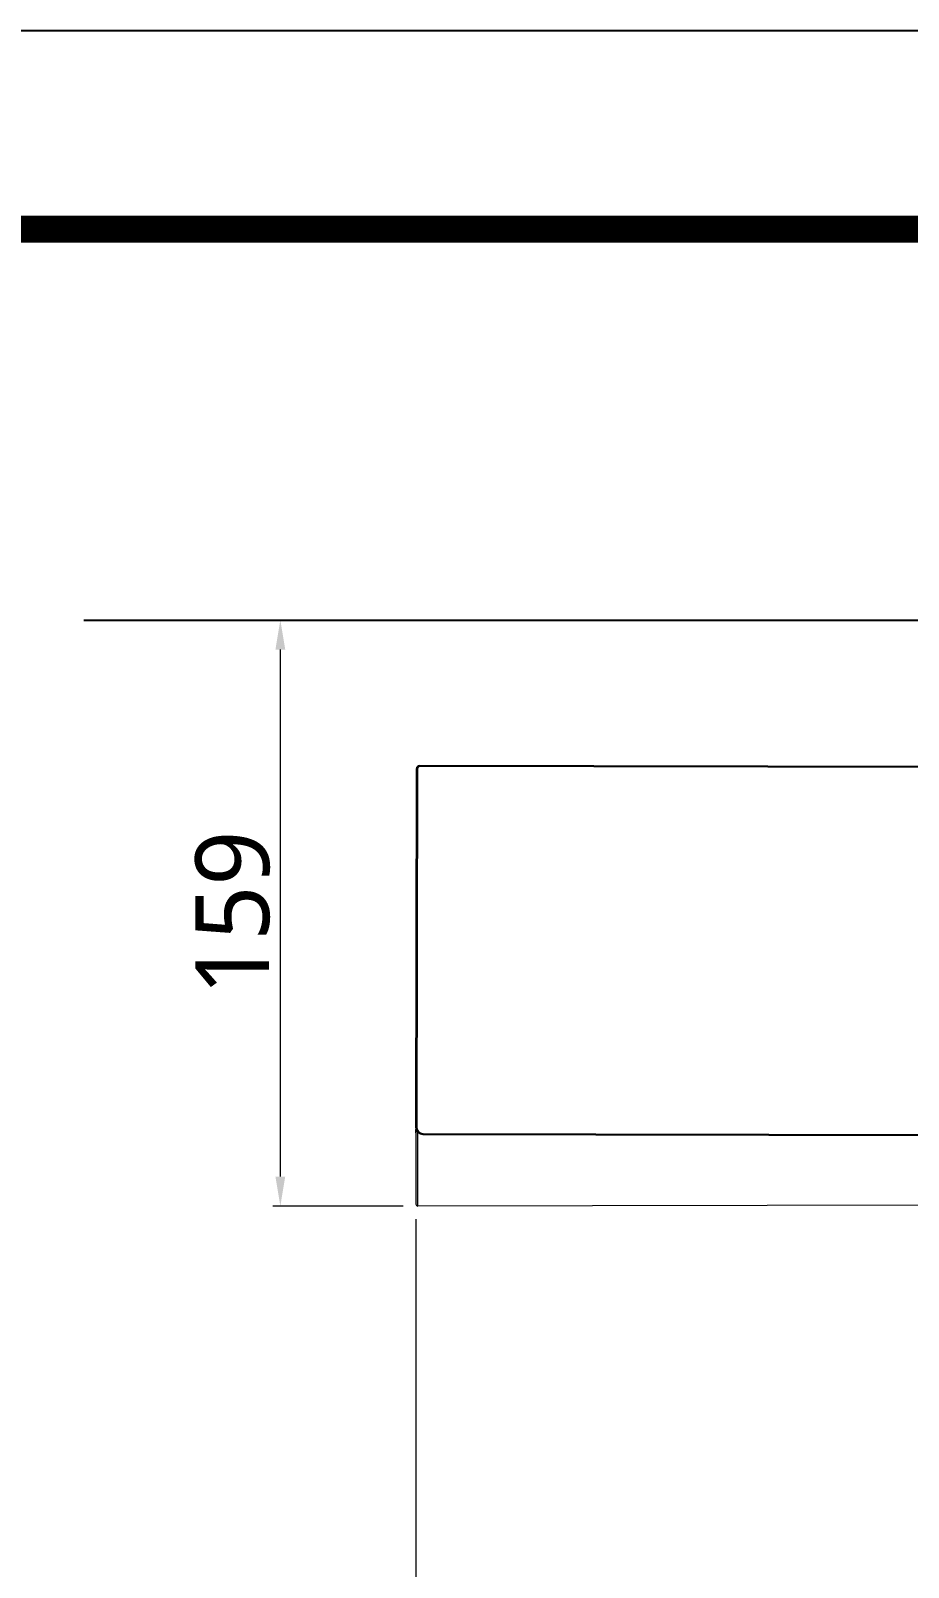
# Model space of a CAD drawing. Extents: x 16539 to 19738, y -91 to 2224.
# Drawn here: x 17157.7 to 17395.5, y 1808.2 to 2224.5 of the extents above; entities that cross this region are included whole.
import ezdxf

# ---------------------------------------------------------------- set-up
doc = ezdxf.new("R2010")
doc.units = 0
doc.header["$LTSCALE"] = 10
doc.header["$MEASUREMENT"] = 0
doc.header["$PDMODE"] = 3
doc.header["$PDSIZE"] = -10
doc.layers.get('0').update_dxf_attribs({"linetype": 'CONTINUOUS'})
doc.layers.get('DEFPOINTS').update_dxf_attribs({"linetype": 'CONTINUOUS'})
doc.layers.add('1', color=7, linetype='CONTINUOUS')
doc.styles.add('Daelim Dimension', font='NanumGothic.ttf')
doc.dimstyles.new('DEFAULT', dxfattribs={"dimscale": 2, "dimtxt": 2, "dimasz": 2, "dimexe": 0, "dimexo": 2, "dimgap": 1, "dimtad": 1, "dimdec": 1, "dimzin": 9, "dimdsep": 46, "dimtxsty": 'Daelim Dimension', "dimcen": 0.5, "dimclrd": 5, "dimclre": 5, "dimclrt": 256, "dimadec": 1, "dimazin": 0, "dimtfac": 1, "dimtdec": 1, "dimtix": 1, "dimtmove": 0, "dimatfit": 3, "dimfxl": 1, "dimtolj": 1, "dimtzin": 1, "dimlwd": 9, "dimlwe": 9, "dimarcsym": 0})

# ---------------------------------------------------------------- blocks, each defined once
blk = doc.blocks.new('*D24')
at = {"color": 5, "lineweight": 9, "ltscale": 0.5, "transparency": 16777216}
for p, q in [((17258.61, 2064.85), (17223.36, 2064.85)), ((17225.36, 1914.08), (17225.36, 2056.85)), ((17258.61, 1906.08), (17223.36, 1906.08))]:
    blk.add_line(p, q, dxfattribs=at)
at = {"color": 5, "ltscale": 0.5, "transparency": 16777216}
for points in [[(17224.03, 2056.85), (17226.69, 2056.85), (17225.36, 2064.85)], [(17224.03, 1914.08), (17226.69, 1914.08), (17225.36, 1906.08)]]:
    blk.add_solid(points, dxfattribs=at)
at = {"layer": 'DEFPOINTS', "color": 0, "ltscale": 0.5, "transparency": 16777216}
for p in [(17225.36, 2064.85), (17262.61, 2064.85), (17262.61, 1906.08)]:
    blk.add_point(p, dxfattribs=at)
at = {"color": 7, "ltscale": 0.5, "transparency": 16777216, "insert": (17212.47, 1985.46), "char_height": 20, "attachment_point": 5, "rotation": 90, "style": 'Daelim Dimension'}
blk.add_mtext('\\A1;159', dxfattribs=at)
blk = doc.blocks.new('*D25')
at = {"color": 5, "lineweight": 9, "ltscale": 0.5, "transparency": 16777216}
for p, q in [((17262.11, 1902.58), (17262.11, 1410.46)), ((17757.11, 1902.16), (17757.11, 1410.46)), ((17270.11, 1412.46), (17749.11, 1412.46))]:
    blk.add_line(p, q, dxfattribs=at)
at = {"color": 5, "ltscale": 0.5, "transparency": 16777216}
for points in [[(17270.11, 1413.79), (17270.11, 1411.12), (17262.11, 1412.46)], [(17749.11, 1413.79), (17749.11, 1411.12), (17757.11, 1412.46)]]:
    blk.add_solid(points, dxfattribs=at)
at = {"layer": 'DEFPOINTS', "color": 0, "ltscale": 0.5, "transparency": 16777216}
for p in [(17262.11, 1906.58), (17757.11, 1906.16), (17757.11, 1412.46)]:
    blk.add_point(p, dxfattribs=at)
at = {"color": 7, "ltscale": 0.5, "transparency": 16777216, "insert": (17509.61, 1425.35), "char_height": 20, "attachment_point": 5, "style": 'Daelim Dimension'}
blk.add_mtext('\\A1;495', dxfattribs=at)

msp = doc.modelspace()

# ---------------------------------------------------------------- linework, layer by layer
at = {"ltscale": 0.5}
msp.add_line((17172.14, 2064.85), (18930.38, 2064.85), dxfattribs=at)
msp.add_lwpolyline([(16578.91, -90.54), (19738.43, -90.54), (19738.43, 2224.5), (16578.91, 2224.5)], close=True, dxfattribs=at)
at = {"color": 5, "linetype": 'ByBlock', "lineweight": 200, "const_width": 7.28}
msp.add_lwpolyline([(16629.71, 8.59), (19687.31, 8.59), (19687.31, 2170.75), (16629.71, 2170.75)], close=True, dxfattribs=at)
at = {"layer": '1', "color": 7, "linetype": 'Continuous', "lineweight": 18}
for p, q in [((17262.19, 2024.47), (17261.99, 1927.47)), ((17263.19, 2025.47), (17263.19, 2025.47)), ((17500.71, 2024.99), (17263.19, 2025.47)), ((17263.99, 1925.47), (17502.34, 1924.99)), ((17411.91, 1906.31), (17262.61, 1906.08))]:
    msp.add_line(p, q, dxfattribs=at)
at = {"layer": '1', "color": 7, "linetype": 'Continuous', "lineweight": 13}
for p, q in [((17262.19, 2024.47), (17262, 1927.47)), ((17262.19, 2024.47), (17262.19, 2024.47)), ((17262.49, 2024.47), (17262.3, 1927.47)), ((17500.72, 2024.69), (17263.19, 2025.17)), ((17261.99, 1927.47), (17262, 1927.47)), ((17263.99, 1925.47), (17263.99, 1925.47)), ((17263.99, 1925.47), (17502.34, 1924.99)), ((17264, 1925.77), (17502.34, 1925.29))]:
    msp.add_line(p, q, dxfattribs=at)
at = {"layer": '1', "color": 7, "linetype": 'Continuous', "lineweight": 18}
for centre, major_axis, ratio, start_param, end_param in [((17263.19, 2024.47), (0, 1), 0.999999, 6.281188, 7.851984), ((17263.19, 2024.47), (0, 1), 0.999999, 6.281188, 7.851984), ((17263.99, 1927.47), (0, 2), 0.999999, 1.568799, 3.139595), ((17264, 1927.47), (0, 2), 0.999999, 1.568799, 3.139595), ((17262.08, 1926.08), (-0.03, 19.5), 0.00156, 1.52294, 3.124082), ((17262.08, 1926.08), (-0.03, 19.5), 0.00156, 3.14159, 4.749517), ((17262.58, 1926.08), (-0.03, 20), 0.00156, 3.14159, 4.709687), ((17262.08, 1926.08), (-0.03, 19.5), 0.00156, 3.124082, 3.14159)]:
    msp.add_ellipse(centre, major_axis=major_axis, ratio=ratio, start_param=start_param, end_param=end_param, dxfattribs=at)
at = {"layer": '1', "color": 7, "linetype": 'Continuous', "lineweight": 13}
for centre, major_axis, ratio, start_param, end_param in [((17262.49, 2024.47), (0.3, -0.001), 0.000003, 1.569237, 3.140033), ((17263.19, 2024.47), (0, 0.7), 0.999999, 6.281188, 7.851984), ((17263.19, 2025.17), (-0.001, -0.3), 0.00156, 1.570799, 3.141596), ((17262.3, 1927.47), (0.3, -0.001), 0.000003, 1.569237, 3.140033), ((17264, 1927.47), (0, 1.7), 0.999999, 1.568799, 3.139595), ((17263.99, 1925.77), (0.001, 0.3), 0.00156, 3.141596, 4.712392), ((17262.61, 1906.58), (0, 0.5), 0.999999, 1.572382, 3.143178)]:
    msp.add_ellipse(centre, major_axis=major_axis, ratio=ratio, start_param=start_param, end_param=end_param, dxfattribs=at)

# ---------------------------------------------------------------- dimensions: what is measured, and where the dimension line sits
at = {"color": 5, "ltscale": 0.5}
dim = msp.add_linear_dim(base=(17225.36, 2064.85), p1=(17262.61, 1906.08), p2=(17262.61, 2064.85), angle=90, dimstyle='DEFAULT', override={"dimtxt": 10, "dimasz": 4, "dimexe": 1, "dimdec": 0, "dimclrt": 7}, dxfattribs=at)
dim.commit()
dim.dimension.update_dxf_attribs({"geometry": '*D24', "text_midpoint": (17212.47, 1985.46)})
dim = msp.add_linear_dim(base=(17757.11, 1412.46), p1=(17262.11, 1906.58), p2=(17757.11, 1906.16), dimstyle='DEFAULT', override={"dimtxt": 10, "dimasz": 4, "dimexe": 1, "dimdec": 0, "dimclrt": 7}, dxfattribs=at)
dim.commit()
dim.dimension.update_dxf_attribs({"geometry": '*D25', "text_midpoint": (17509.61, 1425.35)})

doc.saveas('drawing.dxf')
